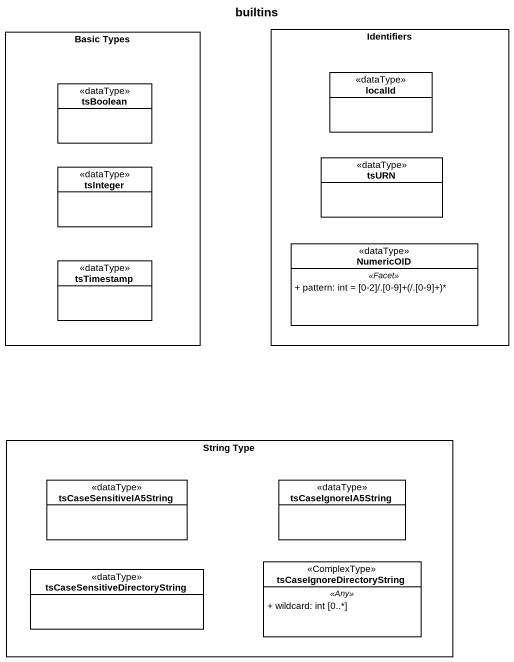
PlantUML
@startuml
title builtins
hide circle
hide empty members
skinparam classAttributeIconSize 0
rectangle "Basic Types" as Basic_Types {
  class tsBoolean <<dataType>> #FFFFFF
  class tsInteger <<dataType>> #FFFFFF
  class tsTimestamp <<dataType>> #FFFFFF
}
rectangle Identifiers {
  class localId <<dataType>> #FFFFFF
  class tsURN <<dataType>> #FFFFFF
  class NumericOID <<dataType>> #FFFFFF {
    .. <<Facet>> ..
    {field} + pattern: int = [0-2]/.[0-9]+(/.[0-9]+)*
  }
}
rectangle "String Type" as String_Type {
  class tsCaseSensitiveIA5String <<dataType>> #FFFFFF
  class tsCaseIgnoreIA5String <<dataType>> #FFFFFF
  class tsCaseIgnoreDirectoryString <<ComplexType>> #FFFFFF {
    .. <<Any>> ..
    + wildcard: int [0..*]
  }
  class "tsCaseSensitiveDirectoryString" as tsCaseSensitiveDirectoryStri <<dataType>> #FFFFFF
}
@enduml
